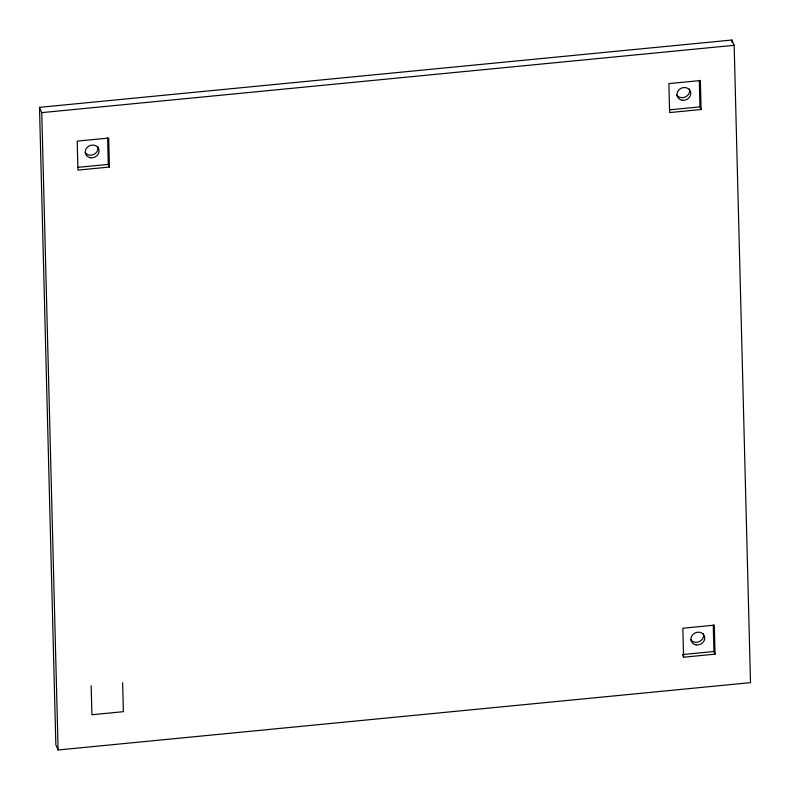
<?xml version="1.0" encoding="UTF-8"?>
<svg xmlns="http://www.w3.org/2000/svg" width="790" height="790" viewBox="0 0 790 790"><rect width="100%" height="100%" fill="white"/><g stroke="black" fill="none" stroke-linecap="round" stroke-linejoin="round"><path stroke-width="1.19" d="M39.5 107.351L731.895 40.023L734.157 45.307L750.5 682.649L58.105 749.977L55.843 744.694L39.5 107.351L41.761 112.634L58.105 749.977M41.761 112.634L734.157 45.307M78.022 167.342L108.289 164.399L109.415 167.046L77.943 170.107L77.203 141.133L108.674 138.072L109.415 167.046M669.703 109.81L699.97 106.877L701.105 109.514L669.624 112.575L668.883 83.602L700.355 80.541L701.105 109.514M682.461 654.564L713.933 651.513L715.059 654.15L683.587 657.211L682.837 655.453M731.895 40.023L731.955 42.492M715.059 654.15L714.318 625.176L682.846 628.238L683.587 657.211M699.288 80.313L699.97 106.877M713.251 624.949L713.933 651.513M122.638 682.708L123.378 711.681L91.907 714.743L91.166 685.769M107.608 137.845L108.289 164.399M97.693 146.506A7.041 6.29 -23.2 0 1 93.842 154.435A7.041 6.29 -23.2 0 1 85.132 152.569M689.374 88.974A7.041 6.29 -23.2 0 1 685.532 96.903A7.041 6.29 -23.2 0 1 676.813 95.047M703.337 633.61A7.041 6.29 -23.2 0 1 699.496 641.539A7.041 6.29 -23.2 0 1 690.776 639.683M90.544 157.773A7.041 6.29 -23.2 0 0 98.819 149.142A7.041 6.29 -23.2 0 0 87.167 147.414A7.041 6.29 -23.2 0 0 90.544 157.773M682.224 100.251A7.041 6.29 -23.2 0 0 690.509 91.62A7.041 6.29 -23.2 0 0 678.847 89.882A7.041 6.29 -23.2 0 0 682.224 100.251M696.188 644.887A7.041 6.29 -23.2 0 0 704.473 636.256A7.041 6.29 -23.2 0 0 692.81 634.528A7.041 6.29 -23.2 0 0 696.188 644.887"/></g></svg>
